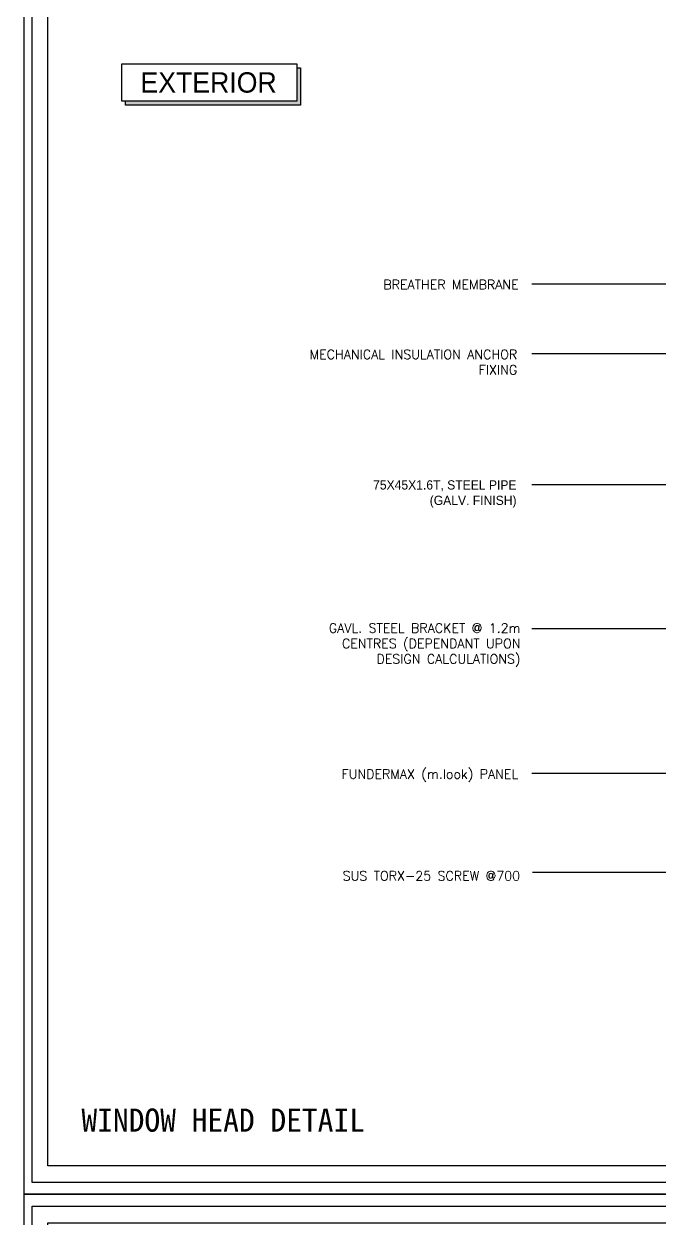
# Model space of a CAD drawing. Header units: millimetres. Extents: x 6755 to 21493, y 282 to 5565.
# Drawn here: x 7863 to 8275, y 1835 to 2609 of the extents above; entities that cross this region are included whole.
import ezdxf

# ---------------------------------------------------------------- set-up
doc = ezdxf.new("R2010")
doc.units = ezdxf.units.MM
doc.header["$MEASUREMENT"] = 0
for name, color, linetype, true_color in [('4', 4, 'Continuous', 0x00ffff), ('nt', 7, 'Continuous', 0x994c00), ('TE 07', 7, 'Continuous', 0x000000), ('TEXT', 2, 'Continuous', 0xffff00)]:
    doc.layers.add(name, color=color, linetype=linetype, true_color=true_color)
doc.layers.add('DIM', color=1, linetype='Continuous')
doc.layers.add('Dims', color=1, linetype='Continuous')
doc.styles.add('HY울릉도L', font='Dotum.ttf')
doc.styles.add('style1', font='simplex.shx')
doc.dimstyles.new('Telling', dxfattribs={"dimscale": 2, "dimtxt": 3, "dimasz": 3, "dimexe": 1, "dimexo": 3, "dimgap": 1, "dimtad": 1, "dimdec": 1, "dimrnd": 1, "dimdsep": 46, "dimtxsty": 'Standard', "dimcen": 3, "dimclrd": 1, "dimclre": 1, "dimclrt": 2, "dimadec": 0, "dimazin": 0, "dimtfac": 1, "dimtdec": 1, "dimtofl": 0, "dimtmove": 0, "dimatfit": 0, "dimfxl": 1, "dimtolj": 1, "dimtzin": 0, "dimlwe": -1, "dimarcsym": 0})

# ---------------------------------------------------------------- blocks, each defined once
blk = doc.blocks.new('AL-TEMPLATE')
at = {"color": 9, "true_color": 0xc0c0c0}
blk.add_lwpolyline([(1976.34, 1509.45), (2808.34, 1509.45), (2808.34, 927.05), (1976.34, 927.05)], close=True, dxfattribs=at)
at = {"layer": 'nt', "color": 254, "linetype": 'Continuous', "true_color": 0xd6d6d6}
blk.add_lwpolyline([(1972.34, 1515.25), (1972.34, 921.25), (2812.34, 921.25), (2812.34, 1515.25)], close=True, dxfattribs=at)
at = {"layer": 'TE 07'}
blk.add_lwpolyline([(1984.07, 1501.32), (2709.08, 1501.32), (2709.08, 935.18), (1984.07, 935.18)], close=True, dxfattribs=at)

msp = doc.modelspace()

# ---------------------------------------------------------------- hatches: boundary and pattern name
at = {"layer": 'DIM'}
msp.add_hatch(color=6, dxfattribs=at).paths.add_polyline_path([(8042.637, 2580.069), (8040.24, 2580.069), (8040.24, 2558.533), (7929.204, 2558.533), (7929.204, 2555.973), (8042.637, 2555.973)])

# ---------------------------------------------------------------- linework, layer by layer
at = {"layer": 'DIM', "color": 6}
msp.add_lwpolyline([(7926.808, 2582.63), (8040.24, 2582.63), (8040.24, 2558.533), (7926.808, 2558.533)], close=True, dxfattribs=at)
msp.add_lwpolyline([(8040.24, 2580.069), (8042.637, 2580.069), (8042.637, 2555.973), (7929.204, 2555.973), (7929.204, 2558.533)], dxfattribs=at)

# ---------------------------------------------------------------- block references
at = {"layer": '4', "xscale": 1.32, "yscale": 1.32, "zscale": 1.32}
for p in [(5259.9, 634.374), (5259.9, -149.706)]:
    msp.add_blockref('AL-TEMPLATE', p, dxfattribs=at)

# ---------------------------------------------------------------- texts
at = {"layer": 'TEXT', "color": 7, "style": 'HY울릉도L'}
msp.add_text('EXTERIOR', height=13.2001, dxfattribs=at).set_placement((7938.926, 2564.037))
at = {"layer": 'TEXT'}
msp.add_text('WINDOW HEAD DETAIL', height=15, dxfattribs=at).set_placement((7900.681, 1890.988))
at = {"layer": 'TEXT', "char_height": 6, "style": 'style1'}
for s, insert, width, attachment_point in [('\\pxqr;BREATHER MEMBRANE', (8183.966, 2442.678), 147.63272, 3), ('\\pxqr;MECHANICAL INSULATION ANCHOR FIXING', (8183.019, 2397.487), 153.91383, 3), ('{\\fHY울릉도L|b0|i0|c129|p18;75X45X1.6T, STEEL PIPE \\P(GALV. FINISH)}', (8182.581, 2312.933), 168.52677, 3), ('\\pxqr;GAVL. STEEL BRACKET @ 1.2m CENTRES (DEPENDANT UPON DESIGN CALCULATIONS)', (8037.526, 2220.204), 147.63272, 1), ('\\pxqr;FUNDERMAX (m.look) PANEL', (8183.641, 2125.653), 153.91383, 3), ('\\pxqr;SUS TORX-25 SCREW @700', (8037.233, 2059.728), 147.63272, 1)]:
    msp.add_mtext(s, dxfattribs=dict(at, insert=insert, width=width, attachment_point=attachment_point))

# ---------------------------------------------------------------- leaders
at = {"layer": 'Dims'}
for points in [[(8371.876, 2439.923), (8192.387, 2439.919)], [(8361.91, 2394.878), (8192.387, 2394.878)], [(8327.434, 2309.944), (8192.387, 2309.944)], [(8338.95, 2216.61), (8192.387, 2216.61)], [(8298.047, 2123.107), (8192.387, 2123.107)], [(8295.585, 2058.975), (8192.958, 2058.975)]]:
    msp.add_leader(points, dimstyle='Telling', override={"dimgap": 1, "dimtad": 0}, dxfattribs=at)

doc.saveas('drawing.dxf')
